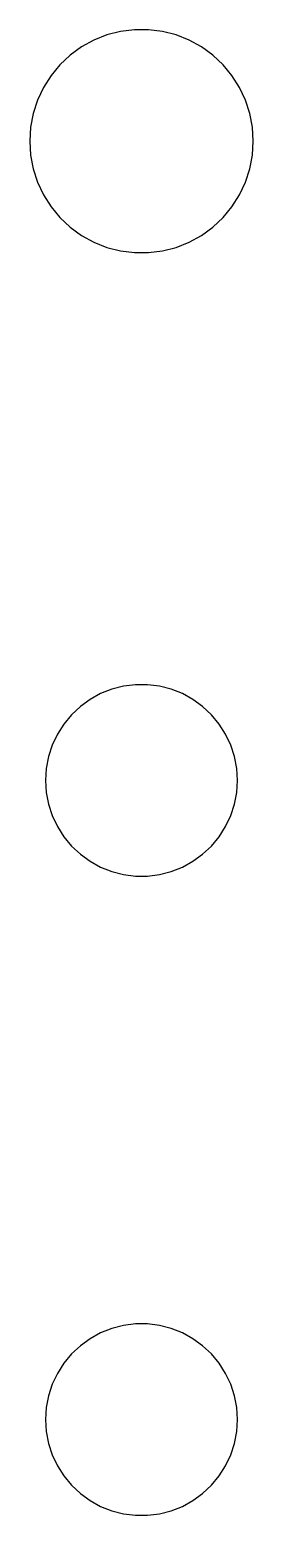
# Model space of a CAD drawing. Header units: metres. Extents: x -1.7 to 1.7, y -1.5 to 21.7.
import ezdxf

# ---------------------------------------------------------------- set-up
doc = ezdxf.new("R2010")
doc.units = ezdxf.units.M

msp = doc.modelspace()

# ---------------------------------------------------------------- linework, layer by layer
for p, q in [((-0.54, 21.662), (-0.744, 21.581)), ((-0.327, 21.716), (-0.54, 21.662)), ((-0.11, 21.744), (-0.327, 21.716)), ((0.11, 21.744), (-0.11, 21.744)), ((0.327, 21.716), (0.11, 21.744)), ((0.54, 21.662), (0.327, 21.716)), ((0.744, 21.581), (0.54, 21.662)), ((-0.936, 21.475), (-1.114, 21.346)), ((-0.744, 21.581), (-0.936, 21.475)), ((0.936, 21.475), (0.744, 21.581)), ((1.114, 21.346), (0.936, 21.475)), ((-1.274, 21.196), (-1.413, 21.027)), ((-1.114, 21.346), (-1.274, 21.196)), ((1.274, 21.196), (1.114, 21.346)), ((1.413, 21.027), (1.274, 21.196)), ((-1.413, 21.027), (-1.531, 20.842)), ((1.531, 20.842), (1.413, 21.027)), ((-1.531, 20.842), (-1.624, 20.643)), ((1.624, 20.643), (1.531, 20.842)), ((-1.624, 20.643), (-1.692, 20.434)), ((1.692, 20.434), (1.624, 20.643)), ((-1.692, 20.434), (-1.733, 20.219)), ((1.733, 20.219), (1.692, 20.434)), ((-1.733, 20.219), (-1.747, 20)), ((-1.747, 20), (-1.733, 19.781)), ((1.747, 20), (1.733, 20.219)), ((1.733, 19.781), (1.747, 20)), ((-1.733, 19.781), (-1.692, 19.566)), ((1.692, 19.566), (1.733, 19.781)), ((-1.692, 19.566), (-1.624, 19.357)), ((1.624, 19.357), (1.692, 19.566)), ((-1.624, 19.357), (-1.531, 19.158)), ((1.531, 19.158), (1.624, 19.357)), ((-1.531, 19.158), (-1.413, 18.973)), ((1.413, 18.973), (1.531, 19.158)), ((-1.413, 18.973), (-1.274, 18.804)), ((1.274, 18.804), (1.413, 18.973)), ((-1.274, 18.804), (-1.114, 18.654)), ((-1.114, 18.654), (-0.936, 18.525)), ((0.936, 18.525), (1.114, 18.654)), ((1.114, 18.654), (1.274, 18.804)), ((-0.936, 18.525), (-0.744, 18.419)), ((-0.744, 18.419), (-0.54, 18.338)), ((0.54, 18.338), (0.744, 18.419)), ((0.744, 18.419), (0.936, 18.525)), ((-0.54, 18.338), (-0.327, 18.284)), ((-0.327, 18.284), (-0.11, 18.256)), ((-0.11, 18.256), (0.11, 18.256)), ((0.11, 18.256), (0.327, 18.284)), ((0.327, 18.284), (0.54, 18.338)), ((-0.464, 11.427), (-0.639, 11.357)), ((-0.281, 11.473), (-0.464, 11.427)), ((-0.094, 11.497), (-0.281, 11.473)), ((0.094, 11.497), (-0.094, 11.497)), ((0.281, 11.473), (0.094, 11.497)), ((0.464, 11.427), (0.281, 11.473)), ((0.639, 11.357), (0.464, 11.427)), ((-0.956, 11.156), (-1.093, 11.027)), ((-0.804, 11.267), (-0.956, 11.156)), ((-0.639, 11.357), (-0.804, 11.267)), ((0.804, 11.267), (0.639, 11.357)), ((0.956, 11.156), (0.804, 11.267)), ((1.093, 11.027), (0.956, 11.156)), ((-1.093, 11.027), (-1.214, 10.882)), ((1.214, 10.882), (1.093, 11.027)), ((-1.314, 10.723), (-1.395, 10.552)), ((-1.214, 10.882), (-1.314, 10.723)), ((1.314, 10.723), (1.214, 10.882)), ((1.395, 10.552), (1.314, 10.723)), ((-1.395, 10.552), (-1.453, 10.373)), ((1.453, 10.373), (1.395, 10.552)), ((-1.453, 10.373), (-1.488, 10.188)), ((1.488, 10.188), (1.453, 10.373)), ((-1.488, 10.188), (-1.5, 10)), ((-1.5, 10), (-1.488, 9.812)), ((1.5, 10), (1.488, 10.188)), ((1.488, 9.812), (1.5, 10)), ((-1.488, 9.812), (-1.453, 9.627)), ((1.453, 9.627), (1.488, 9.812)), ((-1.453, 9.627), (-1.395, 9.448)), ((1.395, 9.448), (1.453, 9.627)), ((-1.395, 9.448), (-1.314, 9.277)), ((1.314, 9.277), (1.395, 9.448)), ((-1.314, 9.277), (-1.214, 9.118)), ((-1.214, 9.118), (-1.093, 8.973)), ((1.093, 8.973), (1.214, 9.118)), ((1.214, 9.118), (1.314, 9.277)), ((-1.093, 8.973), (-0.956, 8.844)), ((-0.956, 8.844), (-0.804, 8.734)), ((0.804, 8.734), (0.956, 8.844)), ((0.956, 8.844), (1.093, 8.973)), ((-0.804, 8.734), (-0.639, 8.643)), ((-0.639, 8.643), (-0.464, 8.573)), ((0.464, 8.573), (0.639, 8.643)), ((0.639, 8.643), (0.804, 8.734)), ((-0.464, 8.573), (-0.281, 8.527)), ((-0.281, 8.527), (-0.094, 8.503)), ((-0.094, 8.503), (0.094, 8.503)), ((0.094, 8.503), (0.281, 8.527)), ((0.281, 8.527), (0.464, 8.573)), ((-0.464, 1.427), (-0.639, 1.357)), ((-0.281, 1.473), (-0.464, 1.427)), ((-0.094, 1.497), (-0.281, 1.473)), ((0.094, 1.497), (-0.094, 1.497)), ((0.281, 1.473), (0.094, 1.497)), ((0.464, 1.427), (0.281, 1.473)), ((0.639, 1.357), (0.464, 1.427)), ((-0.804, 1.266), (-0.956, 1.156)), ((-0.639, 1.357), (-0.804, 1.266)), ((0.804, 1.266), (0.639, 1.357)), ((0.956, 1.156), (0.804, 1.266)), ((-1.093, 1.027), (-1.214, 0.882)), ((-0.956, 1.156), (-1.093, 1.027)), ((1.093, 1.027), (0.956, 1.156)), ((1.214, 0.882), (1.093, 1.027)), ((-1.314, 0.723), (-1.395, 0.552)), ((-1.214, 0.882), (-1.314, 0.723)), ((1.314, 0.723), (1.214, 0.882)), ((1.395, 0.552), (1.314, 0.723)), ((-1.395, 0.552), (-1.453, 0.373)), ((1.453, 0.373), (1.395, 0.552)), ((-1.453, 0.373), (-1.488, 0.188)), ((1.488, 0.188), (1.453, 0.373)), ((-1.488, 0.188), (-1.5, 0)), ((-1.5, 0), (-1.488, -0.188)), ((1.5, 0), (1.488, 0.188)), ((1.488, -0.188), (1.5, 0)), ((-1.488, -0.188), (-1.453, -0.373)), ((1.453, -0.373), (1.488, -0.188)), ((-1.453, -0.373), (-1.395, -0.552)), ((1.395, -0.552), (1.453, -0.373)), ((-1.395, -0.552), (-1.314, -0.723)), ((1.314, -0.723), (1.395, -0.552)), ((-1.314, -0.723), (-1.214, -0.882)), ((-1.214, -0.882), (-1.093, -1.027)), ((1.093, -1.027), (1.214, -0.882)), ((1.214, -0.882), (1.314, -0.723)), ((-1.093, -1.027), (-0.956, -1.156)), ((-0.956, -1.156), (-0.804, -1.266)), ((0.804, -1.266), (0.956, -1.156)), ((0.956, -1.156), (1.093, -1.027)), ((-0.804, -1.266), (-0.639, -1.357)), ((-0.639, -1.357), (-0.464, -1.427)), ((0.464, -1.427), (0.639, -1.357)), ((0.639, -1.357), (0.804, -1.266)), ((-0.464, -1.427), (-0.281, -1.473)), ((-0.281, -1.473), (-0.094, -1.497)), ((-0.094, -1.497), (0.094, -1.497)), ((0.094, -1.497), (0.281, -1.473)), ((0.281, -1.473), (0.464, -1.427))]:
    msp.add_line(p, q)

doc.saveas('drawing.dxf')
